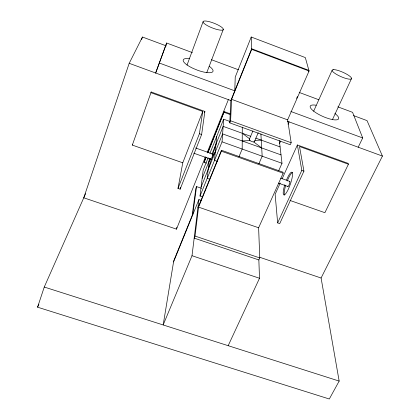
<?xml version="1.0" encoding="UTF-8"?>
<svg xmlns="http://www.w3.org/2000/svg" width="420" height="420" viewBox="0 0 420 420"><rect width="100%" height="100%" fill="white"/><g stroke="black" fill="none" stroke-linecap="round" stroke-linejoin="round"><path stroke-width="0.63" d="M242.293 127.171L242.188 149.042L238.97 156.718M229.761 122.866L230.606 120.792L231.593 99.325L251.696 49.345L251.228 37.018L305.319 57.577L309.062 71.011L287.632 119.868L291.181 142.742L290.272 144.769L229.761 122.866L230.848 100.553L251.674 48.752L308.884 70.366L308.364 71.558M258.851 259.938L194.177 238.119L195.027 236.056L198.55 207.128L221.387 151.205L221.456 150.266L283.048 172.2L283.164 173.192L258.62 227.766L259.77 257.933L258.851 259.938L259.507 278.255L228.175 345.686M202.466 196.886L200.02 196.04L222.049 141.839L223.655 119.196L229.666 121.375M208.026 152.539L224.191 111.615L230.312 113.841M216.689 136.516L214.552 160.288L217.576 161.359M211.995 157.852L212.105 156.749M209.344 158.34L207.207 178.353L209.68 179.214M200.02 196.04L203.159 170.153L208.184 157.663M206.588 163.154L204.115 162.283L205.921 157.201M201.49 188.302L196.549 186.585L195.846 188.344L192.145 215.554L173.738 260.825L163.17 324.959L192.008 255.717L198.928 199.579L201.39 200.429M192.759 214.746L196.549 186.585M201.626 134.531L204.881 111.452L151.195 91.996L150.943 92.694L202.729 111.452L199.406 133.739L177.991 188.422L180.149 189.168L201.626 134.531L199.406 133.739M166.367 45.922L142.464 37.023L129.192 63.31L83.764 197.804L176.505 229.152L176.836 227.22M180.149 189.168L180.49 187.278M177.991 188.422L182.774 162.803L202.729 111.452M208.136 169.643L211.344 159.212M212.861 154.287L216.011 144.044M353.593 115.61L367.028 120.614L382.421 156.077L321.09 278.014L339.161 381.077L329.306 399L37.58 307.188L44.263 287.044L85.596 193.657M141.619 39.506L142.464 37.023M166.656 43.019L155.657 73.007L166.656 43.019L192.423 52.626M182.774 162.803L132.316 145.089L151.195 91.996M132.316 145.089L132.61 144.275M187.036 65.079L203.044 21.819M206.74 72.707L223.346 29.29A10.862 2.504 21.4 0 0 210.515 22.013A10.862 2.504 21.4 0 0 204.367 23.657L205.989 24.817A10.862 2.504 21.4 0 0 215.885 29.169A10.862 2.504 21.4 0 0 223.046 29.873L223.346 29.29M204.409 112.67L204.881 111.452M251.228 37.018L235.242 77.065L234.759 90.82L159.206 62.979M176.505 229.152L205.48 156.797M207.186 152.539L228.365 99.64M207.627 152.943L224.191 111.615M204.115 162.283L206.068 157.411M209.858 153.5L223.655 119.196M202.167 178.353L210.226 158.382M211.911 154.198L223.146 126.362L250.834 136.353M201.117 186.974L222.611 133.901L281.022 154.886M173.549 261.975L198.928 199.579M197.888 207.995L221.456 150.266M249.344 139.34L252.877 130.966M254.41 141.703L258.221 132.736M258.877 163.805L262.175 156.193L260.883 133.901M37.58 307.188L38.892 304.19M296.604 98.374L297.386 96.59M279.61 143.477L280.665 141.078M288.052 124.289L289.107 121.895M278.633 170.84L282.004 163.285L279.342 140.579M280.229 183.036L275.137 194.334L277.651 222.889L279.725 223.603L303.938 171.134L299.502 146.512L348.421 164.231L324.891 212.693L290 200.445M282.109 178.873L297.386 144.979L348.143 163.375L348.421 164.231M313.651 111.206L332.099 70.319M277.651 222.889L301.807 170.373L297.386 144.979M332.409 119.705L351.566 78.424M358.197 147.2L362.691 137.959L352.574 112.329L337.848 106.843M209.018 161.369L210.793 158.713M212.709 155.841L215.297 151.956M242.23 140.947L250.042 140.6M254.956 140.385L261.245 140.107M44.263 287.044L339.161 381.077M192.008 255.717L259.507 278.255M259.55 257.219L321.09 278.014M195.027 236.056L259.77 257.933M198.55 207.128L258.62 227.766M193.783 153.195L211.218 159.359M278.387 183.115L288.005 186.517M204.745 157.238L205.984 157.673M221.387 151.205L283.164 173.192M195.636 147.982L213.061 154.161M280.67 178.148L289.816 181.393M222.049 141.839L282.004 163.285M301.807 170.373L303.938 171.134M255.733 138.122L280.082 146.905M224.138 112.34L230.286 114.571M230.606 120.792L291.181 142.742M231.593 99.325L287.632 119.868M129.192 63.31L230.848 100.553M287.285 121.228L382.421 156.077M290.855 111.489L362.691 137.959M211.449 59.719L238.445 69.783M299.192 92.426L318.827 99.75M251.696 49.345L309.062 71.011M242.267 133.261L249.496 138.721M253.748 141.934L261.697 147.945M212.678 154.607A2.783 0.289 -70.5 0 1 212.972 154.886A2.783 0.289 -70.5 0 1 211.827 158.246A2.783 0.289 -70.5 0 1 211.145 159.122M254.389 141.157A2.809 0.971 22.9 0 1 251.559 141.446A2.809 0.971 22.9 0 1 249.601 139.183M286.471 180.107A12.059 2.541 -70.6 0 1 292.519 174.835A12.059 2.541 -70.6 0 1 285.742 193.657A12.059 2.541 -70.6 0 1 284.802 184.742M289.233 181.76A2.74 0.583 -70.6 0 1 289.884 182.159A2.74 0.583 -70.6 0 1 288.808 185.488A2.74 0.583 -70.6 0 1 287.789 186.233M284.545 195.053A12.059 2.557 -70.6 0 1 285.621 185.677M287.243 181.025A12.059 2.557 -70.6 0 1 292.504 172.567M334.903 113.5A15.551 4.31 24.1 0 1 329.716 118.939L326.025 117.742A15.551 4.31 24.1 0 1 311.084 108.691A15.551 4.31 24.1 0 1 316.129 105.252M209.191 66.266A15.944 4.52 21.1 0 1 211.622 72.434A15.944 4.52 21.1 0 1 197.269 70.124L193.358 68.507A15.944 4.52 21.1 0 1 183.304 61.089A15.944 4.52 21.1 0 1 189.588 58.658M333.485 69.61L332.477 69.809A10.589 2.384 23.8 0 0 335.843 73.967A10.589 2.384 23.8 0 0 346.715 78.677L348.747 79.102A10.589 2.384 23.8 0 0 347.807 74.834A10.589 2.384 23.8 0 0 333.485 69.61"/></g></svg>
